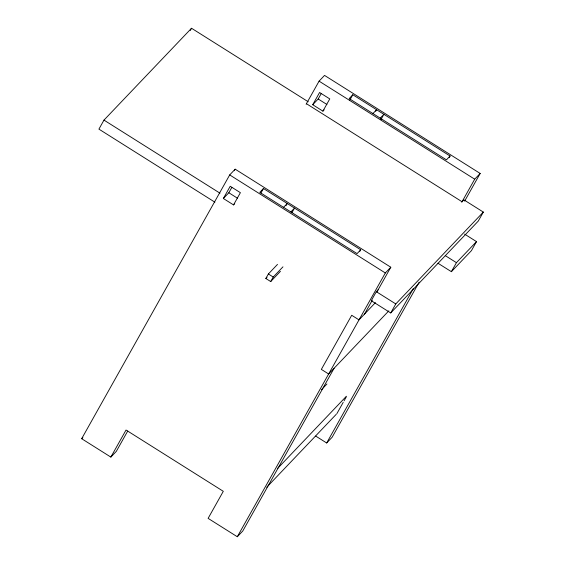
<?xml version="1.0" encoding="UTF-8"?>
<svg xmlns="http://www.w3.org/2000/svg" width="565" height="565" viewBox="0 0 565 565"><rect width="100%" height="100%" fill="white"/><g stroke="black" fill="none" stroke-linecap="round" stroke-linejoin="round"><path stroke-width="0.85" d="M308.243 101.785L191.528 28.25L103.981 120.105L98.917 129.124L214.898 202.185M190.264 30.503L191.528 28.25M127.711 431.06L116.326 451.35L110.853 457.092L81.671 438.708L229.701 174.917L235.174 169.175L390.803 267.224L376.883 292.02M234.313 170.715L235.174 169.175M223.352 198.492L230.216 186.266L240.393 192.679L233.529 204.904L223.352 198.492L228.825 192.75L231.827 187.403M306.124 104.221L319.077 81.148L324.543 75.406L480.172 173.455L464.635 201.133M110.853 457.092L126.037 430.036L223.302 491.31L208.118 518.366L237.3 536.75L242.773 531.008L334.113 368.239M260.91 193.025L263.445 188.519L360.71 249.794L359.87 251.298M312.72 104.723L319.585 92.498L329.762 98.91L322.905 111.136L312.72 104.723L318.194 98.981L321.195 93.635M285.954 205.752L287.218 203.499L283.574 207.327M349.862 100.012L352.814 94.751L450.079 156.025L449.239 157.529M291.985 212.602L294.513 208.097L290.869 211.924M280.431 271.341L270.706 281.554L265.84 278.488L268.375 273.976L277.493 264.406M270.706 281.554L273.234 277.041L282.966 266.835M375.746 111.234L376.594 109.73L372.942 113.558M380.937 119.582L383.889 114.321L380.238 118.149M237.3 536.75L385.33 272.966L390.803 267.224M378.147 289.767L376.325 291.681L371.269 300.7L390.719 312.954L478.265 221.099L483.329 212.08L463.872 199.826L462.05 201.74L306.421 103.699M364.482 314.133L372.243 300.29M390.719 312.954L395.783 303.935L483.329 212.08M336.874 413.651L343.202 402.372M344.043 400.875L346.154 397.117M315.729 436.088L326.669 442.981L413.276 288.659M461.753 202.263L474.699 179.19L480.172 173.455M419.173 282.147L332.142 437.239L326.669 442.981M437.974 263.241L451.379 271.68L456.442 262.669L476.507 241.615L464.592 234.108M476.507 241.615L471.443 250.634L451.379 271.68M233.529 204.904L234.743 203.633M322.905 111.136L324.119 109.864M263.445 188.519L259.794 192.347L357.066 253.621L360.71 249.794M352.814 94.751L349.17 98.578L446.435 159.853L450.079 156.025M81.671 438.708L82.886 437.43M265.84 278.488L267.061 277.21M375.414 302.656L359.008 319.875L351.713 315.277L321.344 369.39L328.639 373.981L388.833 310.835M321.492 389.702L326.937 383.988M277.429 468.604L346.394 396.249M266.701 487.277L336.267 414.279M319.077 81.148L474.699 179.19M318.194 98.981L326.916 104.483M445.269 255.627L456.442 262.669M229.701 174.917L385.33 272.966M228.825 192.75L237.547 198.251M103.981 120.105L219.955 193.166M376.325 291.681L395.783 303.935M268.375 273.976L273.234 277.041"/></g></svg>
